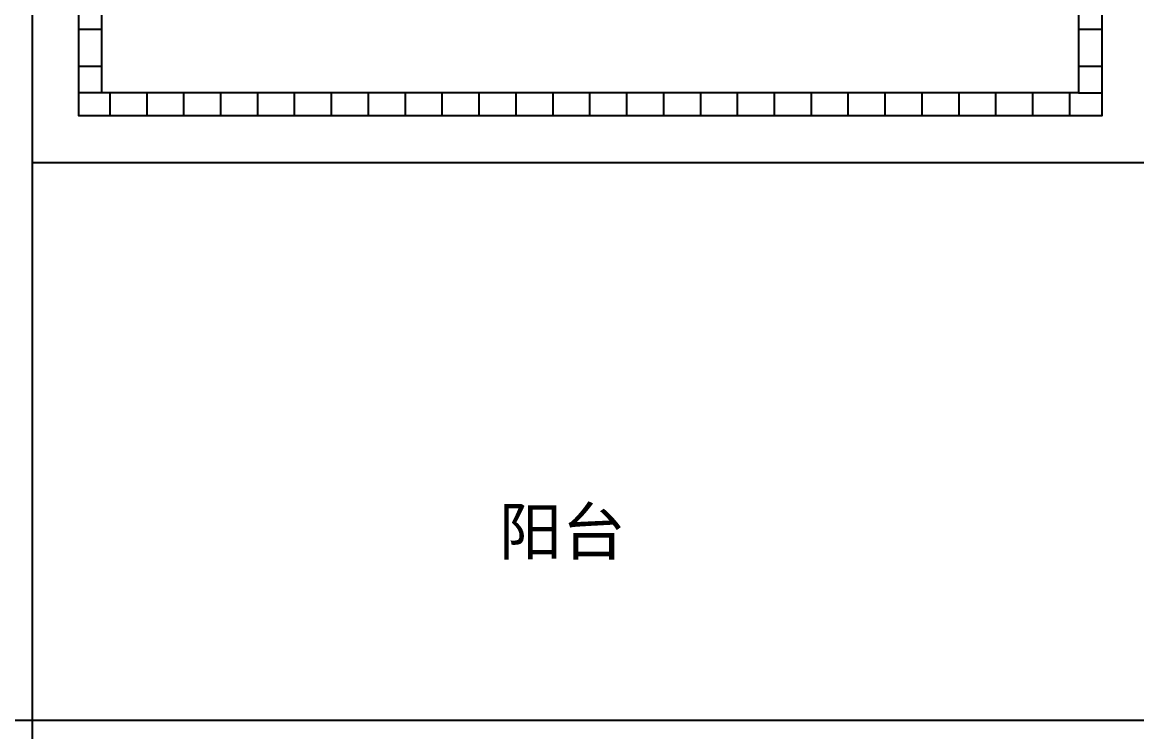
# Model space of a CAD drawing. Extents: x 3694 to 117786, y 20013 to 108631.
# Drawn here: x 67567 to 72360, y 25871 to 28924 of the extents above; entities that cross this region are included whole.
import ezdxf

# ---------------------------------------------------------------- set-up
doc = ezdxf.new("R2010")
doc.units = 0
doc.header["$LTSCALE"] = 1000
doc.header["$MEASUREMENT"] = 0
doc.linetypes.add('ACAD_ISO04W100', pattern=[30, 24, -3, 0, -3])
for name, color, linetype in [('DOTE', 1, 'ACAD_ISO04W100'), ('PUB_TEXT', 7, 'Continuous'), ('铺地', 251, 'Continuous')]:
    doc.layers.add(name, color=color, linetype=linetype)
doc.styles.get("Standard").update_dxf_attribs({"font": 'gbenor.shx', "bigfont": 'gbcbig.shx'})

msp = doc.modelspace()

# ---------------------------------------------------------------- linework, layer by layer
at = {"layer": 'DOTE'}
for p, q in [((67610.2, 34320.8), (67610.2, 24034)), ((67610.2, 28320.8), (76010.2, 28320.8)), ((61039.8, 25920.8), (81140.3, 25920.8)), ((63410.2, 25920.8), (73010.2, 25920.8))]:
    msp.add_line(p, q, dxfattribs=at)
at = {"layer": '铺地'}
for p, q in [((67910.2, 28892.5), (67810.2, 28892.5)), ((72210.2, 28892.5), (72110.2, 28892.5)), ((67910.2, 28733.7), (67810.2, 28733.7)), ((72210.2, 28733.7), (72110.2, 28733.7)), ((67945, 28520.8), (67945, 28620.8)), ((68103.8, 28520.8), (68103.8, 28620.8)), ((68262.5, 28520.8), (68262.5, 28620.8)), ((68421.2, 28520.8), (68421.2, 28620.8)), ((68580, 28520.8), (68580, 28620.8)), ((68738.8, 28520.8), (68738.8, 28620.8)), ((68897.5, 28520.8), (68897.5, 28620.8)), ((69056.2, 28520.8), (69056.2, 28620.8)), ((69215, 28520.8), (69215, 28620.8)), ((69373.8, 28520.8), (69373.8, 28620.8)), ((69532.5, 28520.8), (69532.5, 28620.8)), ((69691.2, 28520.8), (69691.2, 28620.8)), ((69850, 28520.8), (69850, 28620.8)), ((70008.8, 28520.8), (70008.8, 28620.8)), ((70167.5, 28520.8), (70167.5, 28620.8)), ((70326.2, 28520.8), (70326.2, 28620.8)), ((70485, 28520.8), (70485, 28620.8)), ((70643.8, 28520.8), (70643.8, 28620.8)), ((70802.5, 28520.8), (70802.5, 28620.8)), ((70961.2, 28520.8), (70961.2, 28620.8)), ((71120, 28520.8), (71120, 28620.8)), ((71278.8, 28520.8), (71278.8, 28620.8)), ((71437.5, 28520.8), (71437.5, 28620.8)), ((71596.2, 28520.8), (71596.2, 28620.8)), ((71755, 28520.8), (71755, 28620.8)), ((71913.8, 28520.8), (71913.8, 28620.8)), ((72072.5, 28520.8), (72072.5, 28620.8))]:
    msp.add_line(p, q, dxfattribs=at)
for points in [[(67810.2, 34320.8), (72210.2, 34320.8), (72210.2, 28520.8), (67810.2, 28520.8)], [(67910.2, 34220.8), (72110.2, 34220.8), (72110.2, 28620.8), (67910.2, 28620.8)]]:
    msp.add_lwpolyline(points, close=True, dxfattribs=at)
for points in [[(67910.2, 28620.8), (67810.2, 28620.8)], [(72110.2, 28620.8), (72210.2, 28620.8)]]:
    msp.add_lwpolyline(points, dxfattribs=at)

# ---------------------------------------------------------------- texts
at = {"layer": 'PUB_TEXT', "insert": (70161.8, 26832.6, 0), "char_height": 200, "width": 4105.676, "attachment_point": 3}
msp.add_mtext('{\\fSimSun|b0|i0|c134|p2;阳台}', dxfattribs=at)

doc.saveas('drawing.dxf')
